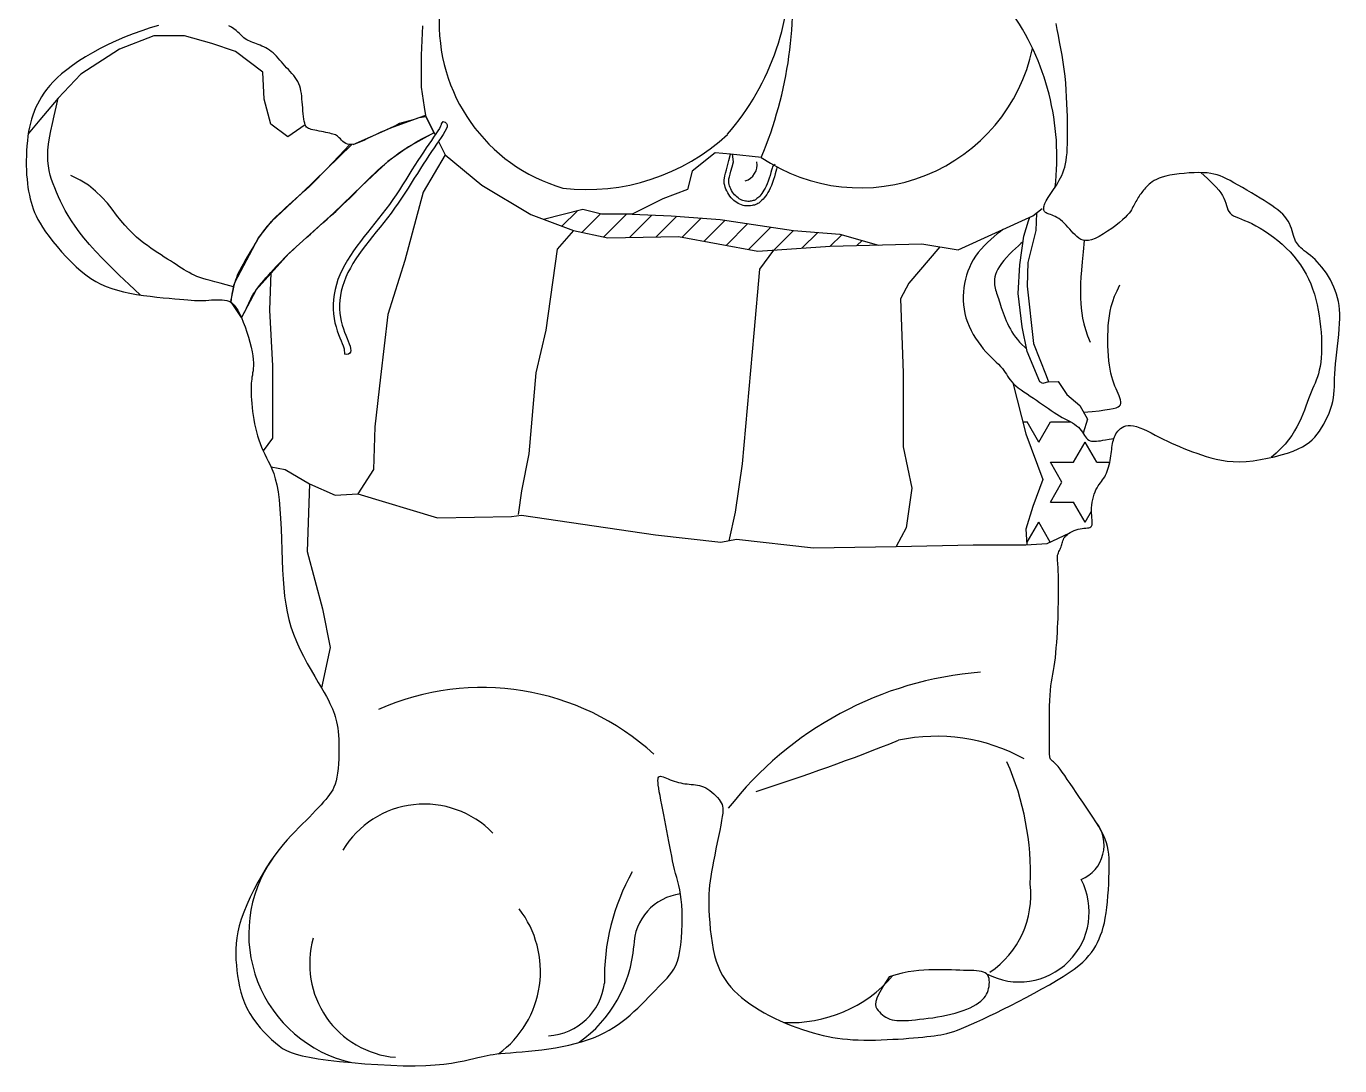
# Model space of a CAD drawing. Extents: x 285 to 540, y 2149 to 2455.
# Drawn here: x 285 to 540.3, y 2149.2 to 2351.3 of the extents above; entities that cross this region are included whole.
import ezdxf

# ---------------------------------------------------------------- set-up
doc = ezdxf.new("R2010")
doc.units = 0
doc.header["$LTSCALE"] = 10
doc.header["$MEASUREMENT"] = 0
doc.layers.add('3', color=3, linetype='CONTINUOUS')
doc.layers.add('7', color=7, linetype='CONTINUOUS')

msp = doc.modelspace()

# ---------------------------------------------------------------- hatches: boundary and pattern name
at = {"layer": '3'}
h = msp.add_hatch(dxfattribs=at)
h.set_pattern_fill('ANSI31', color=256, scale=28.8, style=0)
h.set_pattern_definition([(45, (-1144.985, -1466.8877), (-2.5455844, 2.5455844), [])])
h.paths.add_polyline_path([(427.18, 2307.54), (441.19, 2308.49), (450.59, 2308.74), (443.09, 2310.86), (434.06, 2311.57), (419.82, 2313.71), (410.32, 2314.42), (402.73, 2314.74), (396.75, 2314.74), (393.17, 2315.63), (385.52, 2313.72), (391.32, 2311.57), (397.97, 2310.15), (411.74, 2310.39)])
h = msp.add_hatch(dxfattribs=at)
h.set_pattern_fill('STARS', color=256, scale=36, style=0)
h.set_pattern_definition([(0, (-1144.985, -1466.888), (0, 7.794229), [4.5, -4.5]), (60, (-1144.985, -1466.888), (-6.75, 3.897114), [4.5, -4.5]), (120, (-1142.735, -1462.9905), (-6.75, -3.897114), [4.5, -4.5])])
h.paths.add_polyline_path([(482.55, 2263.16), (480.61, 2257.91), (479.22, 2253.48), (479.43, 2250.45), (483.38, 2250.72), (487.7, 2252.76), (487.87, 2252.86), (488.23, 2253.05), (488.61, 2253.23), (489, 2253.38), (489.4, 2253.5), (489.8, 2253.59), (490.18, 2253.65), (490.54, 2253.69), (490.89, 2253.72), (491.2, 2253.74), (491.48, 2253.79), (491.71, 2253.85), (491.91, 2253.96), (492.04, 2254.12), (492.13, 2254.33), (492.16, 2254.61), (492.16, 2254.93), (492.14, 2255.3), (492.1, 2255.72), (492.06, 2256.17), (492.03, 2256.64), (492.02, 2257.15), (492.04, 2257.67), (492.09, 2258.2), (492.17, 2258.74), (492.27, 2259.27), (492.39, 2259.79), (492.54, 2260.28), (492.7, 2260.74), (492.88, 2261.17), (493.08, 2261.55), (493.29, 2261.9), (493.51, 2262.21), (493.73, 2262.51), (493.94, 2262.8), (494.16, 2263.08), (494.37, 2263.38), (494.57, 2263.69), (494.75, 2264.03), (494.91, 2264.39), (495.07, 2264.78), (495.2, 2265.18), (495.33, 2265.59), (495.44, 2266.02), (495.54, 2266.45), (495.63, 2266.88), (495.7, 2267.32), (495.77, 2267.75), (495.83, 2268.18), (495.88, 2268.6), (495.94, 2269.01), (495.99, 2269.41), (496.05, 2269.79), (496.11, 2270.16), (496.18, 2270.51), (496.26, 2270.84), (496.35, 2271.15), (495.44, 2270.99), (494.75, 2270.87), (494.22, 2270.78), (493.77, 2270.71), (493.36, 2270.66), (492.98, 2270.62), (492.63, 2270.6), (492.3, 2270.61), (492, 2270.64), (491.59, 2270.75), (491.25, 2270.99), (491.04, 2271.19), (490.85, 2271.44), (490.66, 2271.73), (490.46, 2272.03), (490.26, 2272.36), (490.02, 2272.68), (489.76, 2273.01), (489.46, 2273.32), (489.11, 2273.61), (488.72, 2273.89), (488.29, 2274.16), (487.83, 2274.42), (487.35, 2274.69), (486.84, 2274.96), (486.32, 2275.24), (485.79, 2275.54), (485.26, 2275.87), (484.73, 2276.21), (484.18, 2276.58), (483.63, 2276.96), (483.07, 2277.35), (482.5, 2277.75), (481.92, 2278.16), (481.32, 2278.57), (480.71, 2278.98), (480.09, 2279.39), (479.48, 2279.8), (478.88, 2280.2), (478.31, 2280.61), (477.78, 2281), (477.3, 2281.39), (476.87, 2281.77), (476.69, 2281.96), (479.22, 2272.01)])

# ---------------------------------------------------------------- linework, layer by layer
for points in [[(339.2, 2332.1), (335.82, 2329.78), (332.51, 2332.21), (331.18, 2337.07), (330.96, 2342.37), (325.65, 2346.34), (321.01, 2347.89), (315.7, 2349.44), (309.74, 2349.44), (303.1, 2346.79), (295.59, 2341.93), (291.17, 2337.29), (287.63, 2333.09), (285.35, 2330.35)], [(307.08, 2299.05), (304.95, 2301.05), (303.04, 2302.88), (301.33, 2304.56), (299.8, 2306.11), (298.44, 2307.54), (297.24, 2308.87), (296.18, 2310.12), (295.26, 2311.28), (294.44, 2312.4), (293.73, 2313.46), (293.1, 2314.47), (292.55, 2315.44), (292.07, 2316.37), (291.63, 2317.27), (291.24, 2318.14), (290.87, 2319), (290.52, 2319.83), (290.19, 2320.66), (289.89, 2321.49), (289.63, 2322.34), (289.42, 2323.22), (289.26, 2324.13), (289.16, 2325.08), (289.14, 2326.1), (289.19, 2327.18), (289.32, 2328.35), (289.5, 2329.59), (289.75, 2330.92), (290.05, 2332.35), (290.39, 2333.89), (290.76, 2335.53), (291.17, 2337.29)], [(348.49, 2328.3), (355.85, 2331.51), (361.36, 2333.53), (362.61, 2333.72), (364.18, 2330.56), (359.24, 2327.85), (355.25, 2324.97), (350.11, 2320.18), (344.71, 2314.92), (339.44, 2310.21), (336.03, 2307.08), (329.66, 2300.01), (326.77, 2294.63), (326.77, 2294.63), (324.74, 2297.79), (325.48, 2301.48), (330.12, 2310.12), (332.62, 2313.32), (338.61, 2318.87), (343.3, 2323.46), (348.24, 2328.26)], [(362.58, 2333.95), (364.45, 2330.17)], [(365.9, 2332.78), (365.6, 2332.31), (365.61, 2332.29), (365.61, 2332.27), (365.59, 2332.12), (365.48, 2331.83), (365.26, 2331.41), (364.95, 2330.91), (364.57, 2330.34), (364.15, 2329.72), (363.7, 2329.05), (363.22, 2328.35), (362.71, 2327.61), (362.19, 2326.82), (361.64, 2326.01), (361.08, 2325.15), (360.51, 2324.26), (359.92, 2323.34), (359.33, 2322.4), (358.73, 2321.44), (358.12, 2320.47), (357.5, 2319.5), (356.86, 2318.53), (356.22, 2317.57), (355.55, 2316.63), (354.87, 2315.71), (354.17, 2314.79), (353.46, 2313.89), (352.74, 2312.99), (352.02, 2312.1), (351.31, 2311.21), (350.6, 2310.32), (349.91, 2309.43), (349.24, 2308.53), (348.6, 2307.63), (347.98, 2306.72), (347.41, 2305.8), (346.87, 2304.87), (346.38, 2303.93), (345.94, 2302.98), (345.55, 2302.02), (345.24, 2301.05), (344.98, 2300.07), (344.79, 2299.1), (344.67, 2298.14), (344.61, 2297.19), (344.61, 2296.26), (344.66, 2295.35), (344.78, 2294.46), (344.96, 2293.62), (345.17, 2292.82), (345.42, 2292.07), (345.68, 2291.37), (345.93, 2290.72), (346.18, 2290.13), (346.39, 2289.59), (346.57, 2289.13), (346.69, 2288.74), (346.73, 2288.54), (346.82, 2287.53)], [(365.9, 2332.78), (366.39, 2332.63), (366.67, 2332.4), (366.79, 2332.1), (366.75, 2331.72), (366.6, 2331.28), (366.34, 2330.79), (366, 2330.24), (365.61, 2329.65), (365.18, 2329.02), (364.73, 2328.35), (364.25, 2327.65), (363.75, 2326.91), (363.22, 2326.13), (362.68, 2325.32), (362.13, 2324.47), (361.56, 2323.59), (360.98, 2322.68), (360.39, 2321.74), (359.79, 2320.78), (359.18, 2319.8), (358.55, 2318.82), (357.9, 2317.84), (357.24, 2316.87), (356.56, 2315.9), (355.87, 2314.96), (355.16, 2314.03), (354.44, 2313.11), (353.72, 2312.21), (353, 2311.32), (352.28, 2310.43), (351.59, 2309.55), (350.91, 2308.67), (350.25, 2307.79), (349.62, 2306.92), (349.03, 2306.04), (348.47, 2305.15), (347.96, 2304.27), (347.49, 2303.38), (347.08, 2302.49), (346.73, 2301.6), (346.43, 2300.7), (346.2, 2299.8), (346.03, 2298.9), (345.91, 2298.02), (345.85, 2297.15), (345.85, 2296.3), (345.91, 2295.47), (346.01, 2294.67), (346.17, 2293.91), (346.37, 2293.17), (346.6, 2292.48), (346.84, 2291.81), (347.09, 2291.19), (347.33, 2290.6), (347.55, 2290.04), (347.75, 2289.53), (347.89, 2289.05), (347.99, 2288.62), (348.02, 2288.25), (347.97, 2287.94), (347.84, 2287.71), (347.61, 2287.55), (347.28, 2287.49), (346.82, 2287.53)], [(347.78, 2328.26), (347.7, 2328.18), (345.85, 2326.17), (344.42, 2324.64), (343.3, 2323.46), (342.37, 2322.49), (341.52, 2321.64), (340.73, 2320.86), (339.99, 2320.15), (339.28, 2319.49), (338.61, 2318.87), (337.96, 2318.28), (337.32, 2317.71), (336.68, 2317.14), (336.03, 2316.57), (335.38, 2315.98), (334.74, 2315.4), (334.1, 2314.8), (333.49, 2314.21), (332.9, 2313.61), (332.34, 2313.02), (331.82, 2312.43), (331.34, 2311.84), (330.9, 2311.26), (330.49, 2310.69), (330.12, 2310.12), (329.77, 2309.56), (329.44, 2309.01), (329.12, 2308.48), (328.81, 2307.95), (328.51, 2307.44), (328.22, 2306.94), (327.93, 2306.45), (327.64, 2305.98), (327.37, 2305.51), (327.11, 2305.05), (326.86, 2304.59), (326.62, 2304.14), (326.39, 2303.7), (326.18, 2303.26), (325.98, 2302.82), (325.8, 2302.37), (325.63, 2301.93), (325.48, 2301.48), (325.34, 2301.02), (325.21, 2300.55), (325.1, 2300.08), (325.01, 2299.6), (324.93, 2299.15), (324.86, 2298.73), (324.81, 2298.35), (324.77, 2298.03), (324.74, 2297.79), (324.72, 2297.63)], [(326.77, 2294.63), (327.07, 2295.08), (327.34, 2295.54), (327.57, 2296), (327.79, 2296.47), (327.99, 2296.94), (328.2, 2297.41), (328.4, 2297.87), (328.61, 2298.31), (328.84, 2298.75), (329.09, 2299.17), (329.37, 2299.59), (329.66, 2300.01), (329.98, 2300.44), (330.33, 2300.89), (330.71, 2301.35), (331.11, 2301.83), (331.55, 2302.34), (332.02, 2302.87), (332.51, 2303.42), (333.02, 2303.99), (333.55, 2304.56), (334.09, 2305.13), (334.64, 2305.7), (335.19, 2306.26), (335.75, 2306.81), (336.31, 2307.35), (336.88, 2307.89), (337.48, 2308.44), (338.1, 2309), (338.75, 2309.59), (339.44, 2310.21), (340.18, 2310.86), (340.96, 2311.56), (341.78, 2312.29), (342.62, 2313.04), (343.47, 2313.8), (344.3, 2314.55), (345.11, 2315.29), (345.88, 2316), (346.59, 2316.67), (347.24, 2317.28), (347.83, 2317.86), (348.37, 2318.4), (348.88, 2318.92), (349.37, 2319.42), (349.86, 2319.92), (350.36, 2320.43), (350.88, 2320.95), (351.44, 2321.5), (352.02, 2322.07), (352.63, 2322.65), (353.26, 2323.24), (353.91, 2323.82), (354.58, 2324.4), (355.25, 2324.97), (355.92, 2325.51), (356.6, 2326.03), (357.27, 2326.52), (357.93, 2326.99), (358.59, 2327.43), (359.24, 2327.85), (359.89, 2328.24), (360.52, 2328.62), (361.13, 2328.98), (361.97, 2329.43), (364.18, 2330.56), (364.25, 2330.59)], [(365.09, 2328.88), (366.38, 2326.28), (373.51, 2320.35), (383.01, 2314.66), (391.32, 2311.57), (397.97, 2310.15), (411.74, 2310.39), (427.18, 2307.54), (441.19, 2308.49), (459, 2308.96), (466.12, 2307.78), (480.61, 2314.42), (482.43, 2315.83)], [(366.38, 2326.28), (362.14, 2319.01), (358.55, 2305.74), (355.22, 2295.24), (353.84, 2283.07), (352.73, 2273.39), (352.46, 2265.1), (349.41, 2260.4)], [(427.84, 2325.78), (421.86, 2326.38), (418.87, 2326.68), (414.39, 2323.1), (413.49, 2319.51), (408.71, 2317.72), (402.73, 2314.74), (396.75, 2314.74), (393.17, 2315.63), (385.52, 2313.72)], [(430.88, 2323.94), (430.84, 2323.77), (430.77, 2323.47), (430.67, 2323.06), (430.54, 2322.57), (430.38, 2322.03), (430.21, 2321.45), (430.01, 2320.88), (429.8, 2320.33), (429.58, 2319.82), (429.35, 2319.36), (429.12, 2318.94), (428.88, 2318.57), (428.64, 2318.23), (428.41, 2317.93), (428.18, 2317.67), (427.96, 2317.44), (427.75, 2317.24), (427.54, 2317.06), (427.35, 2316.91), (427.15, 2316.79), (426.94, 2316.68), (426.74, 2316.59), (426.52, 2316.52), (426.28, 2316.46), (426.03, 2316.41), (425.76, 2316.37), (425.48, 2316.34), (425.19, 2316.34), (424.89, 2316.35), (424.59, 2316.39), (424.28, 2316.45), (423.97, 2316.54), (423.67, 2316.66), (423.36, 2316.81), (423.07, 2316.98), (422.78, 2317.19), (422.5, 2317.41), (422.23, 2317.67), (421.97, 2317.94), (421.73, 2318.24), (421.5, 2318.56), (421.3, 2318.9), (421.11, 2319.25), (420.95, 2319.61), (420.82, 2319.97), (420.71, 2320.33), (420.64, 2320.7), (420.61, 2321.05), (420.62, 2321.4), (420.67, 2321.77), (420.75, 2322.2), (420.89, 2322.72), (421.06, 2323.36), (421.28, 2324.16), (421.55, 2325.16), (421.86, 2326.38)], [(430.51, 2324.37), (429.98, 2323.97), (429.91, 2323.68), (429.8, 2323.28), (429.68, 2322.81), (429.53, 2322.28), (429.36, 2321.73), (429.17, 2321.18), (428.98, 2320.66), (428.78, 2320.2), (428.57, 2319.78), (428.35, 2319.4), (428.14, 2319.06), (427.93, 2318.76), (427.72, 2318.5), (427.52, 2318.27), (427.33, 2318.07), (427.15, 2317.9), (426.99, 2317.76), (426.84, 2317.65), (426.7, 2317.56), (426.56, 2317.49), (426.42, 2317.42), (426.26, 2317.37), (426.08, 2317.32), (425.88, 2317.28), (425.66, 2317.25), (425.44, 2317.23), (425.2, 2317.23), (424.97, 2317.24), (424.73, 2317.27), (424.49, 2317.32), (424.26, 2317.39), (424.02, 2317.48), (423.79, 2317.59), (423.55, 2317.73), (423.32, 2317.9), (423.09, 2318.09), (422.86, 2318.3), (422.65, 2318.53), (422.44, 2318.78), (422.25, 2319.05), (422.07, 2319.34), (421.91, 2319.64), (421.78, 2319.94), (421.66, 2320.24), (421.58, 2320.54), (421.53, 2320.82), (421.5, 2321.08), (421.51, 2321.33), (421.55, 2321.62), (421.62, 2322), (421.75, 2322.49), (421.92, 2323.13), (422.14, 2323.93), (422.41, 2324.93), (422.23, 2326.39)], [(325.24, 2300.62), (323.84, 2301), (322.64, 2301.32), (321.61, 2301.6), (320.73, 2301.83), (319.96, 2302.04), (319.3, 2302.24), (318.7, 2302.43), (318.15, 2302.63), (317.63, 2302.86), (317.13, 2303.11), (316.63, 2303.37), (316.14, 2303.65), (315.65, 2303.95), (315.16, 2304.27), (314.65, 2304.6), (314.12, 2304.94), (313.57, 2305.29), (313, 2305.65), (312.4, 2306.02), (311.79, 2306.41), (311.16, 2306.82), (310.51, 2307.24), (309.85, 2307.68), (309.18, 2308.14), (308.5, 2308.62), (307.81, 2309.13), (307.1, 2309.69), (306.38, 2310.3), (305.65, 2310.98), (304.9, 2311.74), (304.13, 2312.58), (303.34, 2313.53), (302.53, 2314.58), (301.67, 2315.71), (300.73, 2316.89), (299.67, 2318.07), (298.45, 2319.24), (297.06, 2320.35), (295.45, 2321.37), (293.6, 2322.27)], [(513.29, 2322.81), (513.93, 2322.23), (514.56, 2321.66), (515.16, 2321.09), (515.73, 2320.53), (516.25, 2319.98), (516.73, 2319.44), (517.14, 2318.9), (517.48, 2318.38), (517.74, 2317.87), (517.94, 2317.37), (518.11, 2316.89), (518.24, 2316.43), (518.38, 2316.01), (518.53, 2315.61), (518.71, 2315.26), (518.95, 2314.95), (519.25, 2314.68), (519.63, 2314.44), (520.07, 2314.22), (520.58, 2314), (521.15, 2313.78), (521.77, 2313.53), (522.46, 2313.24), (523.19, 2312.9), (523.97, 2312.49), (524.79, 2312.02), (525.64, 2311.49), (526.5, 2310.91), (527.36, 2310.28), (528.21, 2309.61), (529.04, 2308.9), (529.84, 2308.16), (530.6, 2307.39), (531.31, 2306.59), (531.98, 2305.76), (532.6, 2304.9), (533.18, 2304.02), (533.7, 2303.11), (534.18, 2302.17), (534.61, 2301.21), (534.99, 2300.22), (535.33, 2299.21), (535.62, 2298.18), (535.87, 2297.13), (536.08, 2296.07), (536.26, 2295.01), (536.41, 2293.94), (536.53, 2292.87), (536.62, 2291.8), (536.68, 2290.74), (536.72, 2289.71), (536.72, 2288.7), (536.7, 2287.73), (536.65, 2286.81), (536.56, 2285.94), (536.44, 2285.14), (536.29, 2284.4), (536.11, 2283.73), (535.91, 2283.1), (535.68, 2282.5), (535.45, 2281.92), (535.2, 2281.35), (534.95, 2280.76), (534.7, 2280.15), (534.45, 2279.51), (534.2, 2278.84), (533.94, 2278.13), (533.68, 2277.4), (533.39, 2276.64), (533.08, 2275.86), (532.74, 2275.07), (532.37, 2274.25), (531.95, 2273.43), (531.48, 2272.59), (530.94, 2271.74), (530.33, 2270.89), (529.63, 2270.03), (528.84, 2269.17), (527.93, 2268.3), (526.9, 2267.44)], [(402.73, 2314.74), (410.32, 2314.42), (419.82, 2313.71), (434.06, 2311.57), (443.09, 2310.86), (450.59, 2308.74)], [(481.31, 2314.96), (481.18, 2311.57), (479.63, 2305.37), (479.48, 2300.73), (480.72, 2289.58), (483.2, 2283.39), (483.66, 2282.15), (482.58, 2281.84), (481.96, 2282.15), (479.48, 2288.03), (478.55, 2292.83), (477.77, 2299.34), (478.08, 2304.91), (478.86, 2310.48), (479.79, 2313.43), (480, 2314.14)], [(391.32, 2311.57), (388.16, 2307.95), (385.95, 2292.19), (384.01, 2283.9), (382.63, 2268.14), (381.24, 2260.95), (380.56, 2256.35)], [(474.75, 2311.73), (474.25, 2311.34), (473.69, 2310.89), (473.09, 2310.38), (472.46, 2309.83), (471.81, 2309.24), (471.18, 2308.62), (470.57, 2307.96), (470, 2307.29), (469.49, 2306.59), (469.03, 2305.88), (468.63, 2305.15), (468.28, 2304.4), (467.98, 2303.64), (467.73, 2302.87), (467.51, 2302.08), (467.34, 2301.27), (467.21, 2300.45), (467.12, 2299.63), (467.07, 2298.79), (467.07, 2297.95), (467.12, 2297.1), (467.23, 2296.26), (467.39, 2295.42), (467.6, 2294.58), (467.88, 2293.75), (468.22, 2292.94), (468.6, 2292.14), (469.02, 2291.36), (469.48, 2290.62), (469.96, 2289.9), (470.47, 2289.22), (470.98, 2288.58), (471.5, 2287.99), (472.02, 2287.43), (472.53, 2286.92), (473.02, 2286.43), (473.49, 2285.98), (473.93, 2285.55), (474.33, 2285.14), (474.68, 2284.74), (474.98, 2284.36), (475.24, 2283.98), (475.48, 2283.61), (475.71, 2283.25), (475.95, 2282.88), (476.21, 2282.52), (476.51, 2282.15), (476.87, 2281.77), (477.3, 2281.39), (477.78, 2281), (478.31, 2280.61), (478.88, 2280.2), (479.48, 2279.8), (480.09, 2279.39), (480.71, 2278.98), (481.32, 2278.57), (481.92, 2278.16), (482.5, 2277.75), (483.07, 2277.35), (483.63, 2276.96), (484.18, 2276.58), (484.73, 2276.21), (485.26, 2275.87), (485.79, 2275.54), (486.32, 2275.24), (486.84, 2274.96), (487.35, 2274.69), (487.83, 2274.42), (488.29, 2274.16), (488.72, 2273.89), (489.11, 2273.61), (489.46, 2273.32), (489.76, 2273.01), (490.02, 2272.68), (490.26, 2272.36), (490.46, 2272.03), (490.66, 2271.73), (490.85, 2271.44), (491.04, 2271.19), (491.25, 2270.99), (491.48, 2270.83), (491.73, 2270.71), (492, 2270.64), (492.3, 2270.61), (492.63, 2270.6), (492.98, 2270.62), (493.36, 2270.66), (493.77, 2270.71), (494.22, 2270.78), (494.75, 2270.87), (495.44, 2270.99), (496.34, 2271.15), (496.35, 2271.15)], [(462.56, 2308.37), (456.53, 2301.32), (454.87, 2298.28), (455.42, 2283.9), (455.42, 2269.52), (457.08, 2261.5), (455.97, 2253.76), (454.04, 2250.16)], [(478.71, 2309.38), (478.3, 2309.02), (477.81, 2308.58), (477.26, 2308.08), (476.68, 2307.53), (476.09, 2306.94), (475.51, 2306.33), (474.97, 2305.73), (474.5, 2305.13), (474.11, 2304.56), (473.79, 2304.02), (473.55, 2303.5), (473.37, 2303.01), (473.25, 2302.55), (473.18, 2302.12), (473.14, 2301.71), (473.14, 2301.33), (473.17, 2300.98), (473.21, 2300.65), (473.28, 2300.33), (473.36, 2300.02), (473.45, 2299.71), (473.56, 2299.39), (473.67, 2299.06), (473.79, 2298.7), (473.92, 2298.32), (474.04, 2297.92), (474.18, 2297.49), (474.32, 2297.04), (474.47, 2296.57), (474.64, 2296.09), (474.82, 2295.58), (475.01, 2295.07), (475.22, 2294.54), (475.45, 2294), (475.69, 2293.46), (475.96, 2292.92), (476.24, 2292.38), (476.55, 2291.86), (476.88, 2291.34), (477.23, 2290.85), (477.61, 2290.37), (478.02, 2289.89), (478.49, 2289.4), (479.02, 2288.88), (479.38, 2288.54)], [(490.6, 2309.64), (490.36, 2307.39), (490.18, 2305.48), (490.04, 2303.86), (489.95, 2302.49), (489.89, 2301.3), (489.86, 2300.25), (489.86, 2299.29), (489.89, 2298.37), (489.93, 2297.44), (490, 2296.49), (490.11, 2295.51), (490.27, 2294.5), (490.5, 2293.43), (490.81, 2292.31), (491.21, 2291.12), (491.72, 2289.85)], [(430.21, 2307.75), (427.47, 2304.08), (426.36, 2291.64), (424.14, 2266.2), (422.76, 2256.8), (421.51, 2251.27)], [(332.51, 2303.42), (332.25, 2296.06), (332.81, 2285.28), (332.81, 2271.18), (331, 2268.74)], [(490.47, 2276.22), (492.11, 2276.39), (493.48, 2276.54), (494.61, 2276.68), (495.52, 2276.81), (496.24, 2276.95), (496.79, 2277.1), (497.18, 2277.27), (497.46, 2277.47), (497.63, 2277.7), (497.71, 2277.98), (497.71, 2278.29), (497.65, 2278.63), (497.53, 2279.01), (497.38, 2279.42), (497.19, 2279.85), (496.99, 2280.32), (496.78, 2280.81), (496.56, 2281.33), (496.36, 2281.89), (496.15, 2282.49), (495.96, 2283.13), (495.78, 2283.83), (495.63, 2284.58), (495.49, 2285.39), (495.38, 2286.26), (495.29, 2287.18), (495.23, 2288.15), (495.19, 2289.14), (495.18, 2290.14), (495.19, 2291.15), (495.22, 2292.15), (495.28, 2293.12), (495.36, 2294.06), (495.48, 2294.98), (495.64, 2295.89), (495.85, 2296.82), (496.14, 2297.78), (496.51, 2298.78), (496.97, 2299.84), (497.54, 2300.98)], [(476.69, 2281.96), (479.22, 2272.01), (482.55, 2263.16), (480.61, 2257.91), (479.22, 2253.48), (479.43, 2250.45)], [(483.66, 2282.15), (485.56, 2282.2), (487.23, 2279.71), (489.72, 2277.55), (491.22, 2274.89), (490.38, 2272.2)], [(332.54, 2265.6), (335.3, 2265.1), (340, 2262.33), (344.98, 2260.12), (349.41, 2260.4), (364.91, 2255.7), (379.31, 2255.97), (381.24, 2256.25), (407.26, 2252.38), (419.99, 2250.99), (423.04, 2251.55), (437.98, 2249.89), (454.04, 2250.16), (468.98, 2250.44), (479.22, 2250.44), (483.38, 2250.72), (487.7, 2252.76)], [(340, 2262.33), (339.55, 2249.14), (342.56, 2238.01), (344.06, 2230.5), (342.33, 2222.69)], [(452.7, 2166.46), (451.63, 2164.84), (450.87, 2163.53), (450.38, 2162.5), (450.12, 2161.7), (450.04, 2161.1), (450.11, 2160.63), (450.29, 2160.26), (450.52, 2159.95), (450.79, 2159.66), (451.07, 2159.37), (451.38, 2159.11), (451.71, 2158.86), (452.06, 2158.64), (452.44, 2158.44), (452.83, 2158.28), (453.26, 2158.15), (453.7, 2158.05), (454.17, 2157.99), (454.68, 2157.96), (455.22, 2157.96), (455.8, 2157.98), (456.42, 2158.02), (457.09, 2158.08), (457.82, 2158.15), (458.6, 2158.23), (459.42, 2158.32), (460.28, 2158.42), (461.16, 2158.54), (462.05, 2158.68), (462.95, 2158.83), (463.83, 2159), (464.69, 2159.2), (465.52, 2159.42), (466.31, 2159.66), (467.06, 2159.91), (467.77, 2160.19), (468.43, 2160.48), (469.03, 2160.78), (469.57, 2161.09), (470.06, 2161.4), (470.48, 2161.73), (470.84, 2162.05), (471.14, 2162.39), (471.39, 2162.73), (471.6, 2163.08), (471.77, 2163.45), (471.91, 2163.82), (472.01, 2164.21), (472.1, 2164.61), (472.15, 2165.01), (472.17, 2165.42), (472.15, 2165.81), (472.09, 2166.17), (471.99, 2166.51), (471.83, 2166.81), (471.61, 2167.07), (471.34, 2167.26), (471, 2167.41), (470.61, 2167.52), (470.16, 2167.6), (469.66, 2167.65), (469.11, 2167.68), (468.5, 2167.7), (467.85, 2167.72), (467.15, 2167.74), (466.41, 2167.76), (465.63, 2167.79), (464.81, 2167.81), (463.97, 2167.83), (463.1, 2167.84), (462.21, 2167.85), (461.31, 2167.84), (460.39, 2167.82), (459.44, 2167.79), (458.47, 2167.71), (457.45, 2167.59), (456.37, 2167.42), (455.23, 2167.18), (454.01, 2166.87), (452.7, 2166.46)]]:
    msp.add_lwpolyline(points, dxfattribs=at)
for centre, radius, start, end in [((383.36, 2363.02), 50.09, 319.1681, 3.1684), ((355.22, 2356.22), 78.73, 337.2562, 6.975), ((436.08, 2325.92), 49.2, 353.0614, 35.5685), ((398.55, 2351.82), 33.32, 176.7138, 253.8491), ((447.08, 2354.08), 34.22, 235.7803, 348.0049), ((393.95, 2359.69), 40.15, 263.3286, 312.8633), ((423.8, 2324.33), 3.23, 285.826, 10.1111), ((475.79, 2157.11), 68.79, 94.4427, 142.2361), ((373.51, 2173.13), 49.6, 47.5909, 113.9207), ((303.2, 2591.13), 407.78, 287.6476, 291.7809), ((461.91, 2178.28), 34.97, 60.9524, 102.2105), ((427.21, 2186.76), 52.93, 357.5596, 23.9636), ((362.34, 2181.52), 18.54, 44.0762, 148.8505), ((487.22, 2192.08), 7.24, 292.7542, 38.7569), ((353.82, 2174.8), 25.61, 144.8426, 257.4443), ((439.93, 2166.1), 42.61, 150.7703, 181.1299), ((477.95, 2179.1), 13.61, 242.2733, 27.5696), ((462.01, 2182.4), 18.2, 304.3008, 6.6161), ((413.36, 2172.36), 10.31, 96.9502, 179.3462), ((365, 2167.57), 19.9, 306.3093, 37.5366), ((358.25, 2168.97), 18.2, 164.0083, 265.126), ((377.71, 2174.48), 25.42, 305.3868, 355.4729), ((385.86, 2166.56), 11.54, 273.1488, 353.5202), ((433.57, 2183.66), 26.08, 266.9894, 319.3284)]:
    msp.add_arc(centre, radius, start, end, dxfattribs=at)
at = {"layer": '7'}
for points in [[(310.68, 2351.42), (309.05, 2350.95), (307.4, 2350.41), (305.74, 2349.81), (304.09, 2349.15), (302.47, 2348.45), (300.88, 2347.7), (299.34, 2346.92), (297.86, 2346.12), (296.46, 2345.3), (295.14, 2344.48), (293.93, 2343.65), (292.82, 2342.83), (291.84, 2342.03), (290.96, 2341.25), (290.19, 2340.48), (289.52, 2339.73), (288.92, 2338.98), (288.39, 2338.25), (287.93, 2337.53), (287.51, 2336.82), (287.13, 2336.11), (286.79, 2335.4), (286.49, 2334.69), (286.22, 2333.96), (285.98, 2333.22), (285.76, 2332.45), (285.58, 2331.64), (285.42, 2330.8), (285.29, 2329.91), (285.18, 2328.99), (285.09, 2328.04), (285.03, 2327.08), (284.99, 2326.11), (284.97, 2325.15), (284.97, 2324.21), (285, 2323.29), (285.04, 2322.4), (285.11, 2321.55), (285.19, 2320.73), (285.3, 2319.95), (285.42, 2319.19), (285.57, 2318.46), (285.73, 2317.75), (285.9, 2317.07), (286.1, 2316.4), (286.32, 2315.75), (286.57, 2315.09), (286.87, 2314.42), (287.23, 2313.72), (287.65, 2312.98), (288.14, 2312.19), (288.72, 2311.34), (289.39, 2310.42), (290.14, 2309.45), (290.95, 2308.44), (291.83, 2307.43), (292.74, 2306.42), (293.69, 2305.45), (294.65, 2304.53), (295.61, 2303.68), (296.57, 2302.92), (297.53, 2302.25), (298.49, 2301.66), (299.48, 2301.14), (300.51, 2300.69), (301.57, 2300.29), (302.69, 2299.95), (303.87, 2299.65), (305.12, 2299.38), (306.42, 2299.15), (307.74, 2298.95), (309.06, 2298.78), (310.36, 2298.63), (311.6, 2298.5), (312.77, 2298.39), (313.83, 2298.29), (314.78, 2298.2), (315.62, 2298.13), (316.37, 2298.07), (317.04, 2298.02), (317.65, 2297.99), (318.23, 2297.97), (318.78, 2297.96), (319.32, 2297.97), (319.87, 2297.99), (320.43, 2298.03), (320.98, 2298.06), (321.53, 2298.09), (322.06, 2298.12), (322.57, 2298.12), (323.06, 2298.1), (323.52, 2298.05), (323.95, 2297.97), (324.34, 2297.83), (324.71, 2297.64), (325.06, 2297.38), (325.4, 2297.03), (325.73, 2296.6), (326.07, 2296.06), (326.42, 2295.4), (326.77, 2294.63), (327.14, 2293.75), (327.49, 2292.81), (327.84, 2291.82), (328.16, 2290.82), (328.45, 2289.83), (328.69, 2288.88), (328.88, 2288), (329.02, 2287.2), (329.09, 2286.49), (329.13, 2285.86), (329.12, 2285.29), (329.09, 2284.77), (329.04, 2284.3), (328.97, 2283.87), (328.91, 2283.46), (328.84, 2283.07), (328.79, 2282.68), (328.74, 2282.29), (328.7, 2281.89), (328.67, 2281.46), (328.65, 2281), (328.65, 2280.5), (328.66, 2279.94), (328.68, 2279.32), (328.72, 2278.65), (328.78, 2277.93), (328.85, 2277.18), (328.95, 2276.4), (329.06, 2275.61), (329.19, 2274.8), (329.34, 2274), (329.52, 2273.21), (329.71, 2272.43), (329.92, 2271.66), (330.16, 2270.9), (330.42, 2270.17), (330.7, 2269.44), (331, 2268.74), (331.32, 2268.06), (331.66, 2267.39), (332.01, 2266.71), (332.37, 2265.99), (332.72, 2265.21), (333.06, 2264.32), (333.37, 2263.3), (333.65, 2262.13), (333.9, 2260.76), (334.09, 2259.19), (334.25, 2257.44), (334.38, 2255.55), (334.48, 2253.58), (334.56, 2251.55), (334.64, 2249.51), (334.71, 2247.51), (334.8, 2245.59), (334.9, 2243.78), (335.03, 2242.07), (335.19, 2240.45), (335.4, 2238.9), (335.67, 2237.41), (336, 2235.95), (336.41, 2234.51), (336.91, 2233.08), (337.49, 2231.64), (338.15, 2230.21), (338.86, 2228.79), (339.59, 2227.42), (340.33, 2226.11), (341.05, 2224.87), (341.72, 2223.72), (342.33, 2222.69), (342.86, 2221.78), (343.3, 2220.98), (343.68, 2220.27), (343.99, 2219.64), (344.26, 2219.08), (344.48, 2218.55), (344.67, 2218.05), (344.85, 2217.56), (345, 2217.07), (345.15, 2216.56), (345.28, 2216.02), (345.4, 2215.45), (345.5, 2214.83), (345.59, 2214.17), (345.66, 2213.43), (345.71, 2212.63), (345.74, 2211.76), (345.75, 2210.82), (345.73, 2209.86), (345.7, 2208.87), (345.64, 2207.9), (345.56, 2206.96), (345.46, 2206.08), (345.33, 2205.27), (345.17, 2204.55), (344.99, 2203.92), (344.77, 2203.36), (344.53, 2202.84), (344.25, 2202.36), (343.93, 2201.9), (343.57, 2201.44), (343.18, 2200.97), (342.74, 2200.47), (342.26, 2199.94), (341.75, 2199.38), (341.2, 2198.8), (340.61, 2198.19), (339.99, 2197.55), (339.34, 2196.89), (338.66, 2196.2), (337.96, 2195.49), (337.23, 2194.75), (336.47, 2193.96), (335.7, 2193.11), (334.91, 2192.2), (334.11, 2191.21), (333.29, 2190.14), (332.46, 2188.96), (331.62, 2187.68), (330.79, 2186.31), (329.99, 2184.88), (329.21, 2183.42), (328.49, 2181.94), (327.83, 2180.48), (327.24, 2179.05), (326.76, 2177.69), (326.37, 2176.4), (326.08, 2175.2), (325.88, 2174.05), (325.75, 2172.95), (325.69, 2171.89), (325.69, 2170.84), (325.72, 2169.81), (325.8, 2168.78), (325.89, 2167.74), (326.02, 2166.68), (326.19, 2165.62), (326.4, 2164.56), (326.66, 2163.5), (326.99, 2162.44), (327.38, 2161.4), (327.85, 2160.38), (328.41, 2159.38), (329.03, 2158.42), (329.7, 2157.48), (330.42, 2156.59), (331.16, 2155.76), (331.91, 2154.98), (332.66, 2154.27), (333.39, 2153.63), (334.09, 2153.07), (334.8, 2152.58), (335.57, 2152.14), (336.43, 2151.77), (337.43, 2151.43), (338.61, 2151.12), (340.01, 2150.84), (341.69, 2150.56), (343.65, 2150.29), (345.86, 2150.04), (348.25, 2149.8), (350.74, 2149.59), (353.29, 2149.41), (355.81, 2149.29), (358.24, 2149.21), (360.53, 2149.2), (362.6, 2149.25), (364.46, 2149.36), (366.13, 2149.52), (367.62, 2149.72), (368.93, 2149.93), (370.09, 2150.16), (371.1, 2150.38), (371.97, 2150.59), (372.72, 2150.78), (373.38, 2150.94), (373.97, 2151.08), (374.54, 2151.2), (375.12, 2151.31), (375.72, 2151.41), (376.4, 2151.5), (377.17, 2151.58), (378.06, 2151.65), (379.07, 2151.73), (380.17, 2151.81), (381.35, 2151.91), (382.59, 2152.02), (383.87, 2152.14), (385.19, 2152.29), (386.51, 2152.47), (387.83, 2152.68), (389.14, 2152.93), (390.42, 2153.2), (391.68, 2153.52), (392.9, 2153.86), (394.08, 2154.24), (395.21, 2154.65), (396.28, 2155.09), (397.29, 2155.57), (398.23, 2156.08), (399.13, 2156.62), (399.98, 2157.19), (400.79, 2157.79), (401.58, 2158.41), (402.34, 2159.05), (403.08, 2159.72), (403.81, 2160.41), (404.54, 2161.11), (405.24, 2161.82), (405.93, 2162.52), (406.6, 2163.21), (407.24, 2163.88), (407.86, 2164.53), (408.44, 2165.13), (409, 2165.7), (409.51, 2166.24), (409.99, 2166.79), (410.44, 2167.37), (410.84, 2168), (411.2, 2168.71), (411.51, 2169.52), (411.79, 2170.46), (412.01, 2171.54), (412.19, 2172.73), (412.32, 2174.01), (412.41, 2175.33), (412.46, 2176.67), (412.47, 2178), (412.44, 2179.27), (412.37, 2180.45), (412.27, 2181.52), (412.13, 2182.5), (411.97, 2183.39), (411.78, 2184.22), (411.59, 2185.02), (411.39, 2185.79), (411.18, 2186.56), (410.98, 2187.35), (410.78, 2188.18), (410.6, 2189.04), (410.41, 2189.93), (410.23, 2190.86), (410.05, 2191.82), (409.87, 2192.8), (409.68, 2193.8), (409.49, 2194.83), (409.29, 2195.87), (409.09, 2196.91), (408.88, 2197.95), (408.68, 2198.96), (408.49, 2199.93), (408.31, 2200.85), (408.15, 2201.7), (408.01, 2202.46), (407.89, 2203.14), (407.81, 2203.72), (407.76, 2204.21), (407.74, 2204.62), (407.76, 2204.94), (407.81, 2205.18), (407.91, 2205.35), (408.06, 2205.44), (408.25, 2205.47), (408.49, 2205.44), (408.76, 2205.36), (409.06, 2205.24), (409.4, 2205.1), (409.76, 2204.94), (410.13, 2204.78), (410.52, 2204.62), (410.92, 2204.49), (411.33, 2204.36), (411.74, 2204.26), (412.16, 2204.17), (412.58, 2204.09), (413, 2204.03), (413.41, 2203.97), (413.82, 2203.93), (414.23, 2203.89), (414.63, 2203.86), (415.03, 2203.82), (415.43, 2203.76), (415.82, 2203.68), (416.22, 2203.57), (416.62, 2203.43), (417.03, 2203.23), (417.43, 2202.99), (417.84, 2202.7), (418.24, 2202.38), (418.62, 2202.03), (418.98, 2201.67), (419.32, 2201.31), (419.61, 2200.95), (419.86, 2200.62), (420.06, 2200.3), (420.21, 2199.99), (420.31, 2199.66), (420.37, 2199.28), (420.38, 2198.84), (420.34, 2198.31), (420.25, 2197.67), (420.12, 2196.9), (419.95, 2195.97), (419.75, 2194.92), (419.52, 2193.78), (419.27, 2192.58), (419.02, 2191.35), (418.78, 2190.14), (418.54, 2188.97), (418.33, 2187.87), (418.14, 2186.88), (417.99, 2185.97), (417.86, 2185.11), (417.76, 2184.28), (417.69, 2183.45), (417.65, 2182.58), (417.63, 2181.65), (417.63, 2180.64), (417.66, 2179.51), (417.72, 2178.3), (417.8, 2177.02), (417.91, 2175.71), (418.06, 2174.39), (418.25, 2173.08), (418.48, 2171.82), (418.75, 2170.63), (419.06, 2169.54), (419.42, 2168.53), (419.83, 2167.6), (420.29, 2166.74), (420.79, 2165.94), (421.34, 2165.18), (421.93, 2164.47), (422.58, 2163.78), (423.27, 2163.11), (424.01, 2162.46), (424.8, 2161.83), (425.63, 2161.21), (426.5, 2160.62), (427.42, 2160.05), (428.38, 2159.49), (429.38, 2158.96), (430.41, 2158.44), (431.48, 2157.95), (432.56, 2157.49), (433.66, 2157.05), (434.75, 2156.64), (435.83, 2156.26), (436.89, 2155.91), (437.92, 2155.59), (438.91, 2155.32), (439.86, 2155.07), (440.8, 2154.86), (441.73, 2154.69), (442.67, 2154.54), (443.62, 2154.42), (444.59, 2154.33), (445.6, 2154.26), (446.66, 2154.21), (447.75, 2154.19), (448.87, 2154.19), (450.01, 2154.2), (451.14, 2154.23), (452.27, 2154.27), (453.38, 2154.33), (454.46, 2154.39), (455.5, 2154.45), (456.49, 2154.53), (457.44, 2154.6), (458.34, 2154.69), (459.2, 2154.77), (460, 2154.86), (460.75, 2154.95), (461.46, 2155.04), (462.11, 2155.13), (462.72, 2155.23), (463.32, 2155.35), (463.92, 2155.49), (464.55, 2155.66), (465.22, 2155.87), (465.95, 2156.13), (466.76, 2156.44), (467.66, 2156.82), (468.66, 2157.25), (469.75, 2157.74), (470.92, 2158.28), (472.17, 2158.87), (473.49, 2159.51), (474.87, 2160.2), (476.32, 2160.93), (477.81, 2161.69), (479.34, 2162.48), (480.86, 2163.29), (482.37, 2164.12), (483.83, 2164.93), (485.21, 2165.74), (486.49, 2166.53), (487.65, 2167.29), (488.67, 2168), (489.55, 2168.69), (490.31, 2169.35), (490.96, 2169.99), (491.52, 2170.61), (492.01, 2171.24), (492.44, 2171.86), (492.82, 2172.5), (493.17, 2173.16), (493.49, 2173.84), (493.79, 2174.56), (494.05, 2175.31), (494.29, 2176.12), (494.51, 2176.98), (494.69, 2177.9), (494.86, 2178.9), (495, 2179.96), (495.12, 2181.09), (495.21, 2182.25), (495.29, 2183.42), (495.35, 2184.58), (495.39, 2185.72), (495.42, 2186.8), (495.43, 2187.8), (495.43, 2188.72), (495.41, 2189.56), (495.36, 2190.34), (495.27, 2191.08), (495.12, 2191.8), (494.93, 2192.52), (494.66, 2193.25), (494.32, 2194.03), (493.91, 2194.85), (493.41, 2195.71), (492.87, 2196.62), (492.27, 2197.55), (491.65, 2198.5), (491, 2199.46), (490.34, 2200.41), (489.69, 2201.36), (489.06, 2202.29), (488.45, 2203.2), (487.87, 2204.06), (487.31, 2204.87), (486.8, 2205.61), (486.32, 2206.28), (485.89, 2206.87), (485.5, 2207.35), (485.17, 2207.74), (484.89, 2208.03), (484.65, 2208.26), (484.45, 2208.43), (484.29, 2208.56), (484.16, 2208.68), (484.06, 2208.81), (483.99, 2208.96), (483.93, 2209.14), (483.89, 2209.38), (483.86, 2209.69), (483.85, 2210.07), (483.84, 2210.54), (483.84, 2211.1), (483.84, 2211.78), (483.83, 2212.58), (483.83, 2213.51), (483.82, 2214.54), (483.82, 2215.65), (483.82, 2216.8), (483.83, 2217.96), (483.85, 2219.11), (483.89, 2220.21), (483.95, 2221.24), (484.03, 2222.17), (484.13, 2223.02), (484.24, 2223.81), (484.36, 2224.56), (484.49, 2225.3), (484.62, 2226.04), (484.75, 2226.81), (484.87, 2227.63), (484.98, 2228.52), (485.08, 2229.47), (485.17, 2230.45), (485.25, 2231.45), (485.31, 2232.46), (485.37, 2233.45), (485.42, 2234.41), (485.47, 2235.31), (485.5, 2236.15), (485.52, 2236.93), (485.54, 2237.66), (485.56, 2238.35), (485.57, 2239.01), (485.58, 2239.65), (485.58, 2240.28), (485.59, 2240.92), (485.59, 2241.56), (485.6, 2242.21), (485.6, 2242.85), (485.6, 2243.48), (485.59, 2244.09), (485.58, 2244.68), (485.56, 2245.23), (485.54, 2245.73), (485.51, 2246.19), (485.47, 2246.6), (485.44, 2246.98), (485.41, 2247.32), (485.39, 2247.63), (485.39, 2247.91), (485.4, 2248.18), (485.43, 2248.43), (485.5, 2248.68), (485.58, 2248.92), (485.68, 2249.15), (485.78, 2249.38), (485.9, 2249.61), (486.01, 2249.84), (486.11, 2250.07), (486.2, 2250.3), (486.27, 2250.53), (486.33, 2250.77), (486.39, 2251.01), (486.46, 2251.25), (486.54, 2251.49), (486.66, 2251.73), (486.81, 2251.97), (487, 2252.2), (487.25, 2252.43), (487.54, 2252.65), (487.87, 2252.86), (488.23, 2253.05), (488.61, 2253.23), (489, 2253.38), (489.4, 2253.5), (489.8, 2253.59), (490.18, 2253.65), (490.54, 2253.69), (490.89, 2253.72), (491.2, 2253.74), (491.48, 2253.79), (491.71, 2253.85), (491.91, 2253.96), (492.04, 2254.12), (492.13, 2254.33), (492.16, 2254.61), (492.16, 2254.93), (492.14, 2255.3), (492.1, 2255.72), (492.06, 2256.17), (492.03, 2256.64), (492.02, 2257.15), (492.04, 2257.67), (492.09, 2258.2), (492.17, 2258.74), (492.27, 2259.27), (492.39, 2259.79), (492.54, 2260.28), (492.7, 2260.74), (492.88, 2261.17), (493.08, 2261.55), (493.29, 2261.9), (493.51, 2262.21), (493.73, 2262.51), (493.94, 2262.8), (494.16, 2263.08), (494.37, 2263.38), (494.57, 2263.69), (494.75, 2264.03), (494.91, 2264.39), (495.07, 2264.78), (495.2, 2265.18), (495.33, 2265.59), (495.44, 2266.02), (495.54, 2266.45), (495.63, 2266.88), (495.7, 2267.32), (495.77, 2267.75), (495.83, 2268.18), (495.88, 2268.6), (495.94, 2269.01), (495.99, 2269.41), (496.05, 2269.79), (496.11, 2270.16), (496.18, 2270.51), (496.26, 2270.84), (496.35, 2271.15), (496.46, 2271.45), (496.59, 2271.74), (496.74, 2272.02), (496.92, 2272.29), (497.12, 2272.56), (497.36, 2272.82), (497.63, 2273.06), (497.94, 2273.28), (498.29, 2273.47), (498.68, 2273.6), (499.12, 2273.68), (499.62, 2273.69), (500.17, 2273.62), (500.77, 2273.46), (501.42, 2273.23), (502.12, 2272.94), (502.85, 2272.59), (503.61, 2272.21), (504.38, 2271.81), (505.17, 2271.4), (505.97, 2271), (506.76, 2270.62), (507.55, 2270.25), (508.34, 2269.89), (509.14, 2269.55), (509.95, 2269.22), (510.77, 2268.89), (511.61, 2268.57), (512.47, 2268.26), (513.36, 2267.94), (514.27, 2267.63), (515.22, 2267.35), (516.22, 2267.1), (517.26, 2266.89), (518.37, 2266.73), (519.54, 2266.64), (520.78, 2266.62), (522.09, 2266.68), (523.45, 2266.82), (524.84, 2267.02), (526.23, 2267.28), (527.58, 2267.59), (528.88, 2267.94), (530.09, 2268.31), (531.18, 2268.7), (532.15, 2269.11), (532.99, 2269.52), (533.72, 2269.96), (534.36, 2270.41), (534.92, 2270.9), (535.43, 2271.42), (535.89, 2271.97), (536.32, 2272.57), (536.74, 2273.21), (537.14, 2273.89), (537.52, 2274.6), (537.88, 2275.34), (538.2, 2276.08), (538.48, 2276.83), (538.71, 2277.58), (538.9, 2278.32), (539.04, 2279.05), (539.13, 2279.76), (539.19, 2280.49), (539.22, 2281.23), (539.25, 2282), (539.27, 2282.82), (539.31, 2283.7), (539.37, 2284.65), (539.45, 2285.67), (539.56, 2286.76), (539.69, 2287.89), (539.82, 2289.05), (539.95, 2290.2), (540.06, 2291.34), (540.16, 2292.44), (540.23, 2293.49), (540.26, 2294.46), (540.25, 2295.36), (540.2, 2296.2), (540.12, 2297), (539.99, 2297.75), (539.83, 2298.48), (539.63, 2299.19), (539.38, 2299.88), (539.1, 2300.58), (538.79, 2301.27), (538.44, 2301.95), (538.06, 2302.61), (537.66, 2303.25), (537.24, 2303.86), (536.8, 2304.43), (536.35, 2304.96), (535.9, 2305.45), (535.45, 2305.9), (535, 2306.31), (534.56, 2306.68), (534.13, 2307.02), (533.73, 2307.34), (533.36, 2307.63), (533.02, 2307.91), (532.72, 2308.17), (532.46, 2308.43), (532.23, 2308.69), (532.02, 2308.95), (531.84, 2309.23), (531.68, 2309.52), (531.54, 2309.85), (531.4, 2310.2), (531.27, 2310.6), (531.14, 2311.02), (531, 2311.47), (530.85, 2311.94), (530.67, 2312.42), (530.47, 2312.9), (530.22, 2313.38), (529.93, 2313.85), (529.58, 2314.29), (529.18, 2314.73), (528.73, 2315.15), (528.22, 2315.58), (527.65, 2316), (527.03, 2316.44), (526.35, 2316.89), (525.6, 2317.37), (524.8, 2317.87), (523.96, 2318.38), (523.09, 2318.9), (522.21, 2319.42), (521.34, 2319.93), (520.49, 2320.41), (519.68, 2320.86), (518.93, 2321.26), (518.24, 2321.62), (517.61, 2321.92), (517, 2322.17), (516.41, 2322.38), (515.81, 2322.54), (515.18, 2322.66), (514.49, 2322.75), (513.73, 2322.8), (512.89, 2322.81), (511.97, 2322.8), (511.02, 2322.75), (510.04, 2322.68), (509.07, 2322.58), (508.13, 2322.46), (507.25, 2322.31), (506.45, 2322.14), (505.75, 2321.95), (505.15, 2321.74), (504.63, 2321.51), (504.19, 2321.28), (503.81, 2321.04), (503.48, 2320.8), (503.2, 2320.55), (502.94, 2320.31), (502.71, 2320.07), (502.5, 2319.84), (502.3, 2319.62), (502.11, 2319.39), (501.93, 2319.16), (501.76, 2318.94), (501.6, 2318.7), (501.43, 2318.47), (501.27, 2318.23), (501.11, 2317.98), (500.95, 2317.72), (500.79, 2317.47), (500.64, 2317.21), (500.49, 2316.94), (500.35, 2316.68), (500.21, 2316.41), (500.07, 2316.14), (499.93, 2315.87), (499.76, 2315.58), (499.56, 2315.27), (499.3, 2314.92), (498.97, 2314.55), (498.56, 2314.12), (498.05, 2313.65), (497.43, 2313.12), (496.72, 2312.55), (495.95, 2311.98), (495.14, 2311.42), (494.32, 2310.89), (493.51, 2310.42), (492.74, 2310.04), (492.03, 2309.77), (491.4, 2309.63), (490.85, 2309.6), (490.36, 2309.68), (489.93, 2309.84), (489.53, 2310.08), (489.16, 2310.37), (488.82, 2310.71), (488.47, 2311.08), (488.12, 2311.46), (487.77, 2311.85), (487.41, 2312.24), (487.06, 2312.61), (486.7, 2312.97), (486.34, 2313.31), (485.99, 2313.61), (485.64, 2313.88), (485.3, 2314.1), (484.96, 2314.28), (484.65, 2314.43), (484.34, 2314.55), (484.06, 2314.65), (483.8, 2314.73), (483.57, 2314.81), (483.36, 2314.89), (483.19, 2314.98), (483.05, 2315.07), (482.94, 2315.17), (482.86, 2315.28), (482.8, 2315.4), (482.76, 2315.53), (482.74, 2315.67), (482.73, 2315.82), (482.74, 2315.99), (482.76, 2316.17), (482.8, 2316.37), (482.87, 2316.59), (482.96, 2316.83), (483.07, 2317.08), (483.21, 2317.36), (483.38, 2317.67), (483.59, 2318), (483.82, 2318.36), (484.08, 2318.74), (484.35, 2319.13), (484.63, 2319.55), (484.92, 2319.97), (485.2, 2320.41), (485.48, 2320.86), (485.74, 2321.32), (485.99, 2321.79), (486.22, 2322.28), (486.43, 2322.79), (486.63, 2323.33), (486.8, 2323.91), (486.95, 2324.53), (487.08, 2325.2), (487.17, 2325.92), (487.25, 2326.69), (487.3, 2327.52), (487.34, 2328.41), (487.36, 2329.35), (487.36, 2330.35), (487.36, 2331.41), (487.34, 2332.53), (487.32, 2333.71), (487.29, 2334.94), (487.24, 2336.21), (487.18, 2337.52), (487.1, 2338.86), (487, 2340.21), (486.87, 2341.57), (486.7, 2342.94), (486.51, 2344.3), (486.29, 2345.64), (486.06, 2346.96), (485.82, 2348.25), (485.57, 2349.49), (485.34, 2350.67), (485.12, 2351.8)], [(361.97, 2351.38), (361.72, 2345.65), (361.72, 2339.44), (362.33, 2335.54), (362.58, 2333.95), (360.14, 2333.1), (357.53, 2332.39), (356.86, 2332.01), (355.85, 2331.51), (354.84, 2331.07), (353.87, 2330.66), (352.96, 2330.24), (352.1, 2329.83), (351.31, 2329.44), (350.58, 2329.09), (349.91, 2328.78), (349.3, 2328.53), (348.74, 2328.35), (348.24, 2328.26), (347.8, 2328.26), (347.4, 2328.34), (347.06, 2328.49), (346.75, 2328.68), (346.48, 2328.9), (346.23, 2329.14), (346.01, 2329.38), (345.81, 2329.59), (345.62, 2329.77), (345.43, 2329.92), (345.24, 2330.05), (345.04, 2330.15), (344.82, 2330.24), (344.57, 2330.32), (344.29, 2330.39), (343.96, 2330.46), (343.6, 2330.54), (343.19, 2330.63), (342.76, 2330.72), (342.32, 2330.81), (341.87, 2330.89), (341.44, 2330.98), (341.04, 2331.07), (340.67, 2331.15), (340.35, 2331.22), (340.07, 2331.3), (339.83, 2331.39), (339.63, 2331.51), (339.46, 2331.66), (339.32, 2331.85), (339.2, 2332.1), (339.09, 2332.41), (339, 2332.79), (338.92, 2333.24), (338.85, 2333.73), (338.79, 2334.27), (338.74, 2334.83), (338.69, 2335.41), (338.64, 2335.99), (338.6, 2336.57), (338.55, 2337.13), (338.5, 2337.67), (338.43, 2338.19), (338.35, 2338.7), (338.25, 2339.18), (338.13, 2339.65), (337.96, 2340.1), (337.77, 2340.53), (337.52, 2340.95), (337.25, 2341.34), (336.94, 2341.73), (336.61, 2342.11), (336.27, 2342.48), (335.92, 2342.85), (335.56, 2343.21), (335.21, 2343.59), (334.87, 2343.96), (334.55, 2344.34), (334.22, 2344.71), (333.9, 2345.08), (333.58, 2345.43), (333.26, 2345.77), (332.93, 2346.08), (332.59, 2346.37), (332.24, 2346.63), (331.88, 2346.87), (331.52, 2347.07), (331.15, 2347.26), (330.78, 2347.43), (330.41, 2347.58), (330.05, 2347.72), (329.7, 2347.85), (329.36, 2347.97), (329.03, 2348.09), (328.71, 2348.22), (328.41, 2348.35), (328.11, 2348.49), (327.82, 2348.66), (327.54, 2348.84), (327.26, 2349.05), (326.99, 2349.29), (326.72, 2349.55), (326.43, 2349.84), (326.11, 2350.14), (325.75, 2350.45), (325.34, 2350.76), (324.86, 2351.07), (324.31, 2351.38)]]:
    msp.add_lwpolyline(points, dxfattribs=at)

doc.saveas('drawing.dxf')
